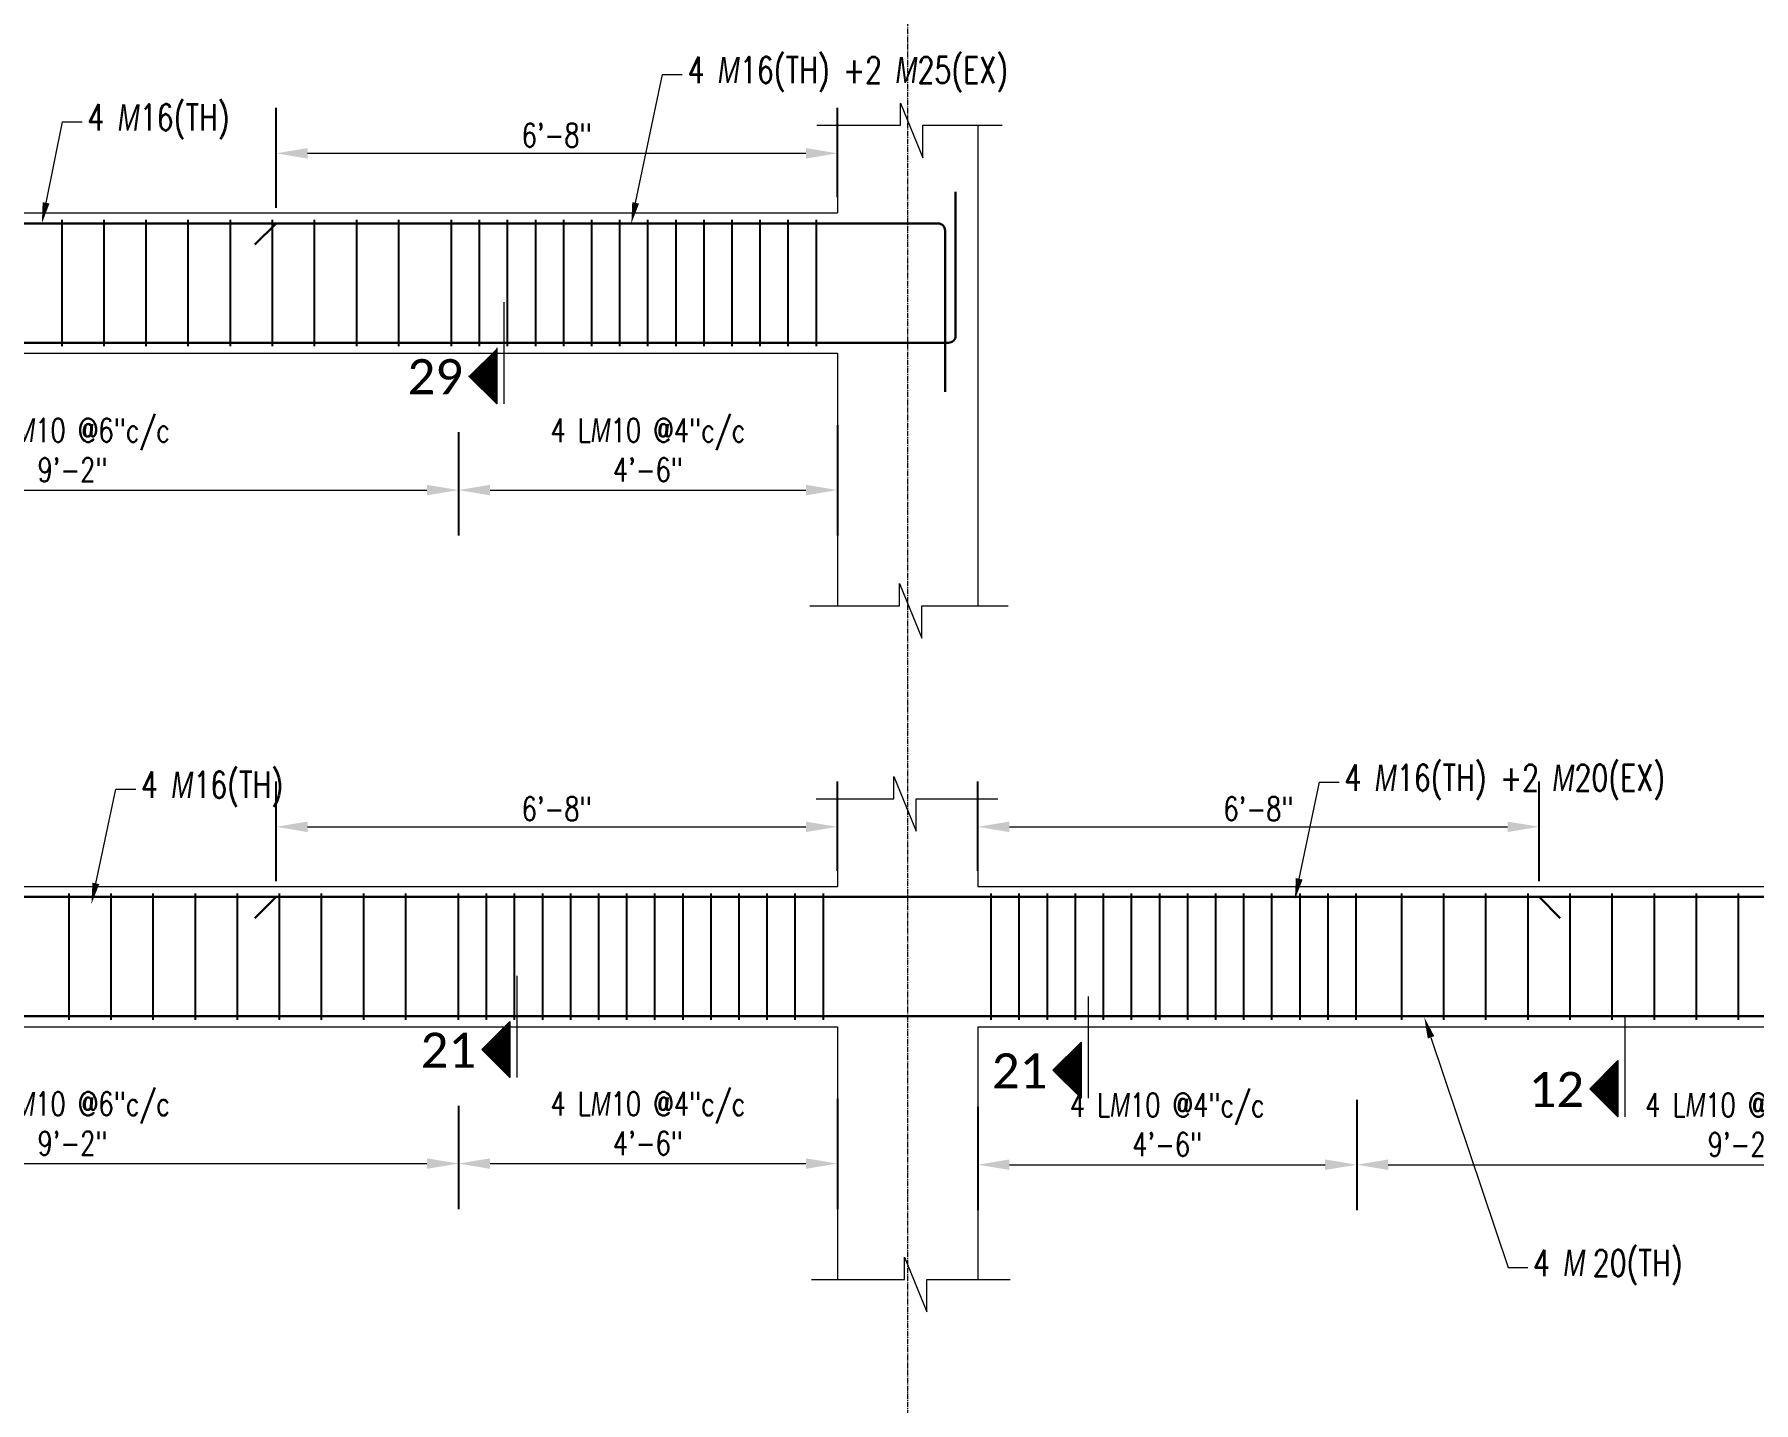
# Model space of a CAD drawing. Header units: inches. Extents: x 0 to 162649, y -36601 to -26324.
# Drawn here: x 157095.9 to 157340.9, y -35683.1 to -35488 of the extents above; entities that cross this region are included whole.
import ezdxf
from ezdxf import colors
from ezdxf.entities.mleader import LeaderData, LeaderLine
from ezdxf.math import Vec2, Vec3

# ---------------------------------------------------------------- set-up
doc = ezdxf.new("R2010")
doc.units = ezdxf.units.IN
doc.header["$MEASUREMENT"] = 0
doc.linetypes.add('CENTER2', pattern=[1.125, 0.75, -0.125, 0.125, -0.125])
for name, color, linetype, lineweight in [('Cen', 9, 'CENTER2', 5), ('Dim', 1, 'Continuous', 13), ('dimention', 1, 'Continuous', 13), ('hatch', 252, 'Continuous', 0), ('OL_AR_Text', 140, 'Continuous', 5), ('Rein', 3, 'Continuous', 30), ('Stirrups', 191, 'Continuous', 25), ('TEXT', 7, 'Continuous', 9)]:
    doc.layers.add(name, color=color, linetype=linetype, lineweight=lineweight)
doc.styles.add('1-8 Annotative Text', font='calibri.ttf', dxfattribs={"height": 0.125})
doc.styles.add('DIM', font='simplex.shx', dxfattribs={"width": 0.75})
doc.dimstyles.get("Standard").update_dxf_attribs({"dimscale": 36, "dimtxt": 0.09375, "dimasz": 0.125, "dimexe": 0.18, "dimexo": 0.0625, "dimgap": 0.015625, "dimtad": 1, "dimdec": 0, "dimzin": 0, "dimdsep": 46, "dimlunit": 4, "dimtxsty": 'DIM', "dimcen": 0.09, "dimadec": 0, "dimazin": 0, "dimtfac": 0.75, "dimtdec": 0, "dimtmove": 0, "dimatfit": 3, "dimfxl": 1, "dimtolj": 1, "dimtzin": 0, "dimlwd": 9, "dimarcsym": 0})

# ---------------------------------------------------------------- blocks, each defined once
blk = doc.blocks.new('*D54')
at = {"layer": 'Defpoints', "color": 0, "transparency": 16777216}
for p in [(157210.37, -35601), (157210.37, -35609.5), (157130.37, -35611)]:
    blk.add_point(p, dxfattribs=at)
at = {"layer": 'dimention', "color": 0, "lineweight": -2, "transparency": 16777216}
for p, q in [((157130.37, -35608.75), (157130.37, -35594.52)), ((157210.37, -35607.25), (157210.37, -35594.52))]:
    blk.add_line(p, q, dxfattribs=at)
at = {"layer": 'dimention', "color": 0, "lineweight": 9, "transparency": 16777216}
blk.add_line((157134.87, -35601), (157205.87, -35601), dxfattribs=at)
at = {"layer": 'dimention', "color": 0, "transparency": 16777216}
for points in [[(157134.87, -35600.25), (157134.87, -35601.75), (157130.37, -35601)], [(157205.87, -35600.25), (157205.87, -35601.75), (157210.37, -35601)]]:
    blk.add_solid(points, dxfattribs=at)
at = {"layer": 'dimention', "color": 0, "transparency": 16777216, "insert": (157170.37, -35598.43), "char_height": 3.375, "attachment_point": 5, "style": 'DIM'}
blk.add_mtext('\\A1;6\'-8"', dxfattribs=at)
blk = doc.blocks.new('*D55')
at = {"layer": 'Defpoints', "color": 0, "transparency": 16777216}
for p in [(157310.37, -35601), (157230.37, -35609.5), (157310.37, -35611)]:
    blk.add_point(p, dxfattribs=at)
at = {"layer": 'dimention', "color": 0, "lineweight": -2, "transparency": 16777216}
for p, q in [((157230.37, -35607.25), (157230.37, -35594.52)), ((157310.37, -35608.75), (157310.37, -35594.52))]:
    blk.add_line(p, q, dxfattribs=at)
at = {"layer": 'dimention', "color": 0, "lineweight": 9, "transparency": 16777216}
blk.add_line((157234.87, -35601), (157305.87, -35601), dxfattribs=at)
at = {"layer": 'dimention', "color": 0, "transparency": 16777216}
for points in [[(157234.87, -35600.25), (157234.87, -35601.75), (157230.37, -35601)], [(157305.87, -35600.25), (157305.87, -35601.75), (157310.37, -35601)]]:
    blk.add_solid(points, dxfattribs=at)
at = {"layer": 'dimention', "color": 0, "transparency": 16777216, "insert": (157270.37, -35598.43), "char_height": 3.375, "attachment_point": 5, "style": 'DIM'}
blk.add_mtext('\\A1;6\'-8"', dxfattribs=at)
blk = doc.blocks.new('*D42')
at = {"layer": 'Defpoints', "color": 0, "transparency": 16777216}
for p in [(157156.37, -35638.5), (157210.37, -35637.5), (157210.37, -35649)]:
    blk.add_point(p, dxfattribs=at)
at = {"layer": 'dimention', "color": 0, "lineweight": -2, "transparency": 16777216}
for p, q in [((157156.37, -35640.75), (157156.37, -35655.48)), ((157210.37, -35639.75), (157210.37, -35655.48))]:
    blk.add_line(p, q, dxfattribs=at)
at = {"layer": 'dimention', "color": 0, "lineweight": 9, "transparency": 16777216}
blk.add_line((157160.87, -35649), (157205.87, -35649), dxfattribs=at)
at = {"layer": 'dimention', "color": 0, "transparency": 16777216}
for points in [[(157160.87, -35648.25), (157160.87, -35649.75), (157156.37, -35649)], [(157205.87, -35648.25), (157205.87, -35649.75), (157210.37, -35649)]]:
    blk.add_solid(points, dxfattribs=at)
at = {"layer": 'dimention', "color": 0, "transparency": 16777216, "insert": (157183.37, -35643.29), "char_height": 3.375, "attachment_point": 5, "style": 'DIM'}
blk.add_mtext('\\A1;4 L{\\A0;\\Fgothici|c0;\\W0.75;M}10 @4"c/c\\P4\'-6"', dxfattribs=at)
blk = doc.blocks.new('*D43')
at = {"layer": 'Defpoints', "color": 0, "transparency": 16777216}
for p in [(157046.37, -35638.5), (157156.37, -35638.5), (157156.37, -35649)]:
    blk.add_point(p, dxfattribs=at)
at = {"layer": 'dimention', "color": 0, "lineweight": -2, "transparency": 16777216}
for p, q in [((157046.37, -35640.75), (157046.37, -35655.48)), ((157156.37, -35640.75), (157156.37, -35655.48))]:
    blk.add_line(p, q, dxfattribs=at)
at = {"layer": 'dimention', "color": 0, "lineweight": 9, "transparency": 16777216}
blk.add_line((157050.87, -35649), (157151.87, -35649), dxfattribs=at)
at = {"layer": 'dimention', "color": 0, "transparency": 16777216}
for points in [[(157050.87, -35648.25), (157050.87, -35649.75), (157046.37, -35649)], [(157151.87, -35648.25), (157151.87, -35649.75), (157156.37, -35649)]]:
    blk.add_solid(points, dxfattribs=at)
at = {"layer": 'dimention', "color": 0, "transparency": 16777216, "insert": (157101.37, -35643.29), "char_height": 3.375, "attachment_point": 5, "style": 'DIM'}
blk.add_mtext('\\A1;4 L{\\A0;\\Fgothici|c0;\\W0.75;M}10 @6"c/c\\P9\'-2"', dxfattribs=at)
blk = doc.blocks.new('*D44')
at = {"layer": 'Defpoints', "color": 0, "transparency": 16777216}
for p in [(157230.37, -35638.66), (157284.37, -35637.66), (157284.37, -35649.16)]:
    blk.add_point(p, dxfattribs=at)
at = {"layer": 'dimention', "color": 0, "lineweight": -2, "transparency": 16777216}
for p, q in [((157230.37, -35640.91), (157230.37, -35655.64)), ((157284.37, -35639.91), (157284.37, -35655.64))]:
    blk.add_line(p, q, dxfattribs=at)
at = {"layer": 'dimention', "color": 0, "lineweight": 9, "transparency": 16777216}
blk.add_line((157234.87, -35649.16), (157279.87, -35649.16), dxfattribs=at)
at = {"layer": 'dimention', "color": 0, "transparency": 16777216}
for points in [[(157234.87, -35648.41), (157234.87, -35649.91), (157230.37, -35649.16)], [(157279.87, -35648.41), (157279.87, -35649.91), (157284.37, -35649.16)]]:
    blk.add_solid(points, dxfattribs=at)
at = {"layer": 'dimention', "color": 0, "transparency": 16777216, "insert": (157257.37, -35643.46), "char_height": 3.375, "attachment_point": 5, "style": 'DIM'}
blk.add_mtext('\\A1;4 L{\\A0;\\Fgothici|c0;\\W0.75;M}10 @4"c/c\\P4\'-6"', dxfattribs=at)
blk = doc.blocks.new('*D46')
at = {"layer": 'Defpoints', "color": 0, "transparency": 16777216}
for p in [(157284.37, -35638.66), (157394.37, -35638.66), (157394.37, -35649.16)]:
    blk.add_point(p, dxfattribs=at)
at = {"layer": 'dimention', "color": 0, "lineweight": -2, "transparency": 16777216}
for p, q in [((157284.37, -35640.91), (157284.37, -35655.64)), ((157394.37, -35640.91), (157394.37, -35655.64))]:
    blk.add_line(p, q, dxfattribs=at)
at = {"layer": 'dimention', "color": 0, "lineweight": 9, "transparency": 16777216}
blk.add_line((157288.87, -35649.16), (157389.87, -35649.16), dxfattribs=at)
at = {"layer": 'dimention', "color": 0, "transparency": 16777216}
for points in [[(157288.87, -35648.41), (157288.87, -35649.91), (157284.37, -35649.16)], [(157389.87, -35648.41), (157389.87, -35649.91), (157394.37, -35649.16)]]:
    blk.add_solid(points, dxfattribs=at)
at = {"layer": 'dimention', "color": 0, "transparency": 16777216, "insert": (157339.37, -35643.46), "char_height": 3.375, "attachment_point": 5, "style": 'DIM'}
blk.add_mtext('\\A1;4 L{\\A0;\\Fgothici|c0;\\W0.75;M}10 @6"c/c\\P9\'-2"', dxfattribs=at)
blk = doc.blocks.new('*D62')
at = {"layer": 'Defpoints', "color": 0, "transparency": 16777216}
for p in [(157210.37, -35505), (157210.37, -35513.5), (157130.37, -35515)]:
    blk.add_point(p, dxfattribs=at)
at = {"layer": 'dimention', "color": 0, "lineweight": -2, "transparency": 16777216}
for p, q in [((157130.37, -35512.75), (157130.37, -35498.52)), ((157210.37, -35511.25), (157210.37, -35498.52))]:
    blk.add_line(p, q, dxfattribs=at)
at = {"layer": 'dimention', "color": 0, "lineweight": 9, "transparency": 16777216}
blk.add_line((157134.87, -35505), (157205.87, -35505), dxfattribs=at)
at = {"layer": 'dimention', "color": 0, "transparency": 16777216}
for points in [[(157134.87, -35504.25), (157134.87, -35505.75), (157130.37, -35505)], [(157205.87, -35504.25), (157205.87, -35505.75), (157210.37, -35505)]]:
    blk.add_solid(points, dxfattribs=at)
at = {"layer": 'dimention', "color": 0, "transparency": 16777216, "insert": (157170.37, -35502.43), "char_height": 3.375, "attachment_point": 5, "style": 'DIM'}
blk.add_mtext('\\A1;6\'-8"', dxfattribs=at)
blk = doc.blocks.new('*D68')
at = {"layer": 'Defpoints', "color": 0, "transparency": 16777216}
for p in [(157156.37, -35542.5), (157210.37, -35541.5), (157210.37, -35553)]:
    blk.add_point(p, dxfattribs=at)
at = {"layer": 'dimention', "color": 0, "lineweight": -2, "transparency": 16777216}
for p, q in [((157156.37, -35544.75), (157156.37, -35559.48)), ((157210.37, -35543.75), (157210.37, -35559.48))]:
    blk.add_line(p, q, dxfattribs=at)
at = {"layer": 'dimention', "color": 0, "lineweight": 9, "transparency": 16777216}
blk.add_line((157160.87, -35553), (157205.87, -35553), dxfattribs=at)
at = {"layer": 'dimention', "color": 0, "transparency": 16777216}
for points in [[(157160.87, -35552.25), (157160.87, -35553.75), (157156.37, -35553)], [(157205.87, -35552.25), (157205.87, -35553.75), (157210.37, -35553)]]:
    blk.add_solid(points, dxfattribs=at)
at = {"layer": 'dimention', "color": 0, "transparency": 16777216, "insert": (157183.37, -35547.29), "char_height": 3.375, "attachment_point": 5, "style": 'DIM'}
blk.add_mtext('\\A1;4 L{\\A0;\\Fgothici|c0;\\W0.75;M}10 @4"c/c\\P4\'-6"', dxfattribs=at)
blk = doc.blocks.new('*D69')
at = {"layer": 'Defpoints', "color": 0, "transparency": 16777216}
for p in [(157046.37, -35542.5), (157156.37, -35542.5), (157156.37, -35553)]:
    blk.add_point(p, dxfattribs=at)
at = {"layer": 'dimention', "color": 0, "lineweight": -2, "transparency": 16777216}
for p, q in [((157046.37, -35544.75), (157046.37, -35559.48)), ((157156.37, -35544.75), (157156.37, -35559.48))]:
    blk.add_line(p, q, dxfattribs=at)
at = {"layer": 'dimention', "color": 0, "lineweight": 9, "transparency": 16777216}
blk.add_line((157050.87, -35553), (157151.87, -35553), dxfattribs=at)
at = {"layer": 'dimention', "color": 0, "transparency": 16777216}
for points in [[(157050.87, -35552.25), (157050.87, -35553.75), (157046.37, -35553)], [(157151.87, -35552.25), (157151.87, -35553.75), (157156.37, -35553)]]:
    blk.add_solid(points, dxfattribs=at)
at = {"layer": 'dimention', "color": 0, "transparency": 16777216, "insert": (157101.37, -35547.29), "char_height": 3.375, "attachment_point": 5, "style": 'DIM'}
blk.add_mtext('\\A1;4 L{\\A0;\\Fgothici|c0;\\W0.75;M}10 @6"c/c\\P9\'-2"', dxfattribs=at)

msp = doc.modelspace()

# ---------------------------------------------------------------- hatches: boundary and pattern name
at = {"layer": 'Dim'}
h = msp.add_hatch(dxfattribs=at)
h.set_pattern_fill('ANSI31', color=256)
h.set_pattern_definition([(45, (202.11902, 365.83472), (-0.08838834765, 0.08838834765), [])])
h.paths.add_polyline_path([(157161.81, -35536.73), (157161.81, -35532.73), (157157.81, -35536.73), (157161.81, -35540.73)])
h = msp.add_hatch(dxfattribs=at)
h.set_pattern_fill('ANSI31', color=256)
h.set_pattern_definition([(45, (203.99171, 269.83472), (-0.08838834765, 0.08838834765), [])])
h.paths.add_polyline_path([(157163.68, -35632.73), (157163.68, -35628.73), (157159.68, -35632.73), (157163.68, -35636.73)])
h = msp.add_hatch(dxfattribs=at)
h.set_pattern_fill('ANSI31', color=256)
h.set_pattern_definition([(45, (285.38756, 266.88963), (-0.08838834765, 0.08838834765), [])])
h.paths.add_polyline_path([(157245.08, -35635.68), (157245.08, -35631.68), (157241.08, -35635.68), (157245.08, -35639.68)])
h = msp.add_hatch(dxfattribs=at)
h.set_pattern_fill('ANSI31', color=256)
h.set_pattern_definition([(45, (361.87911, 264.2359), (-0.08838834765, 0.08838834765), [])])
h.paths.add_polyline_path([(157321.57, -35638.33), (157321.57, -35634.33), (157317.57, -35638.33), (157321.57, -35642.33)])

# ---------------------------------------------------------------- linework, layer by layer
at = {"layer": 'Cen'}
msp.add_line((157220.37, -35099.09), (157220.37, -35925), dxfattribs=at)
at = {"layer": 'Dim'}
for p, q in [((157162.81, -35526.23), (157162.81, -35540.73)), ((157161.81, -35532.73), (157161.81, -35540.73)), ((157157.81, -35536.73), (157161.81, -35540.73)), ((157161.81, -35540.73), (157161.81, -35536.73)), ((157164.68, -35622.23), (157164.68, -35636.73)), ((157246.08, -35625.18), (157246.08, -35639.68)), ((157159.68, -35632.73), (157163.68, -35628.73)), ((157163.68, -35628.73), (157163.68, -35636.73)), ((157322.57, -35627.83), (157322.57, -35642.33)), ((157241.08, -35635.68), (157245.08, -35631.68)), ((157245.08, -35631.68), (157245.08, -35639.68)), ((157159.68, -35632.73), (157163.68, -35636.73)), ((157163.68, -35636.73), (157163.68, -35632.73)), ((157317.57, -35638.33), (157321.57, -35634.33)), ((157321.57, -35634.33), (157321.57, -35642.33)), ((157241.08, -35635.68), (157245.08, -35639.68)), ((157245.08, -35639.68), (157245.08, -35635.68)), ((157317.57, -35638.33), (157321.57, -35642.33)), ((157321.57, -35642.33), (157321.57, -35638.33))]:
    msp.add_line(p, q, dxfattribs=at)
at = {"layer": 'hatch'}
for p, q in [((157219.38, -35501), (157219.38, -35497.83)), ((157219.38, -35497.83), (157222.56, -35505.63)), ((157207.45, -35501), (157219.38, -35501)), ((157210.37, -35501), (157210.37, -35513.5)), ((157222.56, -35505.63), (157222.56, -35501)), ((157222.56, -35501), (157233.86, -35501)), ((157230.37, -35501), (157230.37, -35569.5)), ((156992.37, -35513.5), (157210.37, -35513.5)), ((156992.37, -35533.5), (157210.37, -35533.5)), ((157210.37, -35533.5), (157210.37, -35569.5)), ((157219.2, -35569.5), (157219.2, -35566.33)), ((157219.2, -35566.33), (157222.38, -35574.13)), ((157206.42, -35569.5), (157219.2, -35569.5)), ((157222.38, -35574.13), (157222.38, -35569.5)), ((157222.38, -35569.5), (157234.68, -35569.5)), ((157218.39, -35597), (157218.39, -35593.83)), ((157218.39, -35593.83), (157221.57, -35601.63)), ((157207.36, -35597), (157218.39, -35597)), ((157210.37, -35597), (157210.37, -35609.5)), ((157221.57, -35601.63), (157221.57, -35597)), ((157221.57, -35597), (157233.25, -35597)), ((157230.37, -35597), (157230.37, -35609.5)), ((156992.37, -35609.5), (157210.37, -35609.5)), ((157230.37, -35609.5), (157448.29, -35609.5)), ((156992.37, -35629.5), (157210.37, -35629.5)), ((157210.37, -35629.5), (157210.37, -35665.5)), ((157230.37, -35629.5), (157230.37, -35665.5)), ((157230.37, -35629.5), (157448.29, -35629.5)), ((157219.91, -35665.5), (157219.91, -35662.33)), ((157219.91, -35662.33), (157223.09, -35670.13)), ((157206.68, -35665.5), (157219.91, -35665.5)), ((157223.09, -35670.13), (157223.09, -35665.5)), ((157223.09, -35665.5), (157234.98, -35665.5))]:
    msp.add_line(p, q, dxfattribs=at)
at = {"layer": 'Rein'}
for p, q in [((157127.37, -35518), (157130.37, -35515)), ((157127.37, -35614), (157130.37, -35611)), ((157313.37, -35614), (157310.37, -35611))]:
    msp.add_line(p, q, dxfattribs=at)
for points in [[(156894.55, -35516), (156894.55, -35531, 0.414214), (156895.55, -35532), (157226.21, -35532, 0.414214), (157227.21, -35531), (157227.21, -35510.5)], [(157225.71, -35539), (157225.71, -35516, 0.414214), (157224.71, -35515), (156894.55, -35515, 0.414214), (156893.55, -35516), (156893.55, -35532.5)], [(157852.21, -35628.5), (157852.21, -35612, 0.414214), (157851.21, -35611), (156895.55, -35611, 0.414214), (156894.55, -35612), (156894.55, -35628.5)], [(156895.55, -35612), (156895.55, -35627, 0.414214), (156896.55, -35628), (157230.21, -35628)]]:
    msp.add_lwpolyline(points, format="xyb", dxfattribs=at)
msp.add_lwpolyline([(157503.37, -35628), (157230.21, -35628)], dxfattribs=at)
at = {"layer": 'Stirrups'}
for p, q in [((157099.87, -35532.5), (157099.87, -35514.5)), ((157105.87, -35532.5), (157105.87, -35514.5)), ((157111.87, -35532.5), (157111.87, -35514.5)), ((157117.87, -35532.5), (157117.87, -35514.5)), ((157123.87, -35532.5), (157123.87, -35514.5)), ((157129.87, -35532.5), (157129.87, -35514.5)), ((157135.87, -35532.5), (157135.87, -35514.5)), ((157141.87, -35532.5), (157141.87, -35514.5)), ((157147.87, -35532.5), (157147.87, -35514.5)), ((157155.37, -35532.5), (157155.37, -35514.5)), ((157159.37, -35532.5), (157159.37, -35514.5)), ((157163.37, -35532.5), (157163.37, -35514.5)), ((157167.37, -35532.5), (157167.37, -35514.5)), ((157171.37, -35532.5), (157171.37, -35514.5)), ((157175.37, -35532.5), (157175.37, -35514.5)), ((157179.37, -35532.5), (157179.37, -35514.5)), ((157183.37, -35532.5), (157183.37, -35514.5)), ((157187.37, -35532.5), (157187.37, -35514.5)), ((157191.37, -35532.5), (157191.37, -35514.5)), ((157195.37, -35532.5), (157195.37, -35514.5)), ((157199.37, -35532.5), (157199.37, -35514.5)), ((157203.37, -35532.5), (157203.37, -35514.5)), ((157207.37, -35532.5), (157207.37, -35514.5)), ((157100.87, -35628.5), (157100.87, -35610.5)), ((157106.87, -35628.5), (157106.87, -35610.5)), ((157112.87, -35628.5), (157112.87, -35610.5)), ((157118.87, -35628.5), (157118.87, -35610.5)), ((157124.87, -35628.5), (157124.87, -35610.5)), ((157130.87, -35628.5), (157130.87, -35610.5)), ((157136.87, -35628.5), (157136.87, -35610.5)), ((157142.87, -35628.5), (157142.87, -35610.5)), ((157148.87, -35628.5), (157148.87, -35610.5)), ((157156.37, -35628.5), (157156.37, -35610.5)), ((157160.37, -35628.5), (157160.37, -35610.5)), ((157164.37, -35628.5), (157164.37, -35610.5)), ((157168.37, -35628.5), (157168.37, -35610.5)), ((157172.37, -35628.5), (157172.37, -35610.5)), ((157176.37, -35628.5), (157176.37, -35610.5)), ((157180.37, -35628.5), (157180.37, -35610.5)), ((157184.37, -35628.5), (157184.37, -35610.5)), ((157188.37, -35628.5), (157188.37, -35610.5)), ((157192.37, -35628.5), (157192.37, -35610.5)), ((157196.37, -35628.5), (157196.37, -35610.5)), ((157200.37, -35628.5), (157200.37, -35610.5)), ((157204.37, -35628.5), (157204.37, -35610.5)), ((157208.37, -35628.5), (157208.37, -35610.5)), ((157232.29, -35628.5), (157232.29, -35610.5)), ((157236.29, -35628.5), (157236.29, -35610.5)), ((157240.29, -35628.5), (157240.29, -35610.5)), ((157244.29, -35628.5), (157244.29, -35610.5)), ((157248.29, -35628.5), (157248.29, -35610.5)), ((157252.29, -35628.5), (157252.29, -35610.5)), ((157256.29, -35628.5), (157256.29, -35610.5)), ((157260.29, -35628.5), (157260.29, -35610.5)), ((157264.29, -35628.5), (157264.29, -35610.5)), ((157268.29, -35628.5), (157268.29, -35610.5)), ((157272.29, -35628.5), (157272.29, -35610.5)), ((157276.29, -35628.5), (157276.29, -35610.5)), ((157280.29, -35628.5), (157280.29, -35610.5)), ((157284.29, -35628.5), (157284.29, -35610.5)), ((157290.79, -35628.5), (157290.79, -35610.5)), ((157296.79, -35628.5), (157296.79, -35610.5)), ((157302.79, -35628.5), (157302.79, -35610.5)), ((157308.79, -35628.5), (157308.79, -35610.5)), ((157314.79, -35628.5), (157314.79, -35610.5)), ((157320.79, -35628.5), (157320.79, -35610.5)), ((157326.79, -35628.5), (157326.79, -35610.5)), ((157332.79, -35628.5), (157332.79, -35610.5)), ((157338.79, -35628.5), (157338.79, -35610.5))]:
    msp.add_line(p, q, dxfattribs=at)

# ---------------------------------------------------------------- texts
at = {"layer": 'OL_AR_Text', "char_height": 5, "width": 3.8192065e-317, "attachment_point": 1, "style": '1-8 Annotative Text'}
for s, insert in [('29', (157149.11, -35534.34)), ('21', (157150.98, -35630.34)), ('21', (157232.38, -35633.29)), ('12', (157308.87, -35635.94))]:
    msp.add_mtext(s, dxfattribs=dict(at, insert=insert))

# ---------------------------------------------------------------- dimensions: what is measured, and where the dimension line sits
at = {"layer": 'dimention'}
for base, p1, p2, picture, middle in [((157210.37, -35505), (157130.37, -35515), (157210.37, -35513.5), '*D62', (157170.37, -35502.43)), ((157210.37, -35601), (157130.37, -35611), (157210.37, -35609.5), '*D54', (157170.37, -35598.43)), ((157310.37, -35601), (157230.37, -35609.5), (157310.37, -35611), '*D55', (157270.37, -35598.43))]:
    dim = msp.add_linear_dim(base=base, p1=p1, p2=p2, dimstyle='Standard', dxfattribs=at)
    dim.commit()
    dim.dimension.update_dxf_attribs({"geometry": picture, "text_midpoint": middle})
for base, p1, p2, text, picture, middle in [((157156.37, -35553), (157046.37, -35542.5), (157156.37, -35542.5), '4 L{\\A0;\\Fgothici|c0;\\W0.75;M}10 @6"c/c\\P<>', '*D69', (157101.37, -35547.29)), ((157210.37, -35553), (157156.37, -35542.5), (157210.37, -35541.5), '4 L{\\A0;\\Fgothici|c0;\\W0.75;M}10 @4"c/c\\P<>', '*D68', (157183.37, -35547.29)), ((157156.37, -35649), (157046.37, -35638.5), (157156.37, -35638.5), '4 L{\\A0;\\Fgothici|c0;\\W0.75;M}10 @6"c/c\\P<>', '*D43', (157101.37, -35643.29)), ((157210.37, -35649), (157156.37, -35638.5), (157210.37, -35637.5), '4 L{\\A0;\\Fgothici|c0;\\W0.75;M}10 @4"c/c\\P<>', '*D42', (157183.37, -35643.29)), ((157284.37, -35649.16), (157230.37, -35638.66), (157284.37, -35637.66), '4 L{\\A0;\\Fgothici|c0;\\W0.75;M}10 @4"c/c\\P<>', '*D44', (157257.37, -35643.46)), ((157394.37, -35649.16), (157284.37, -35638.66), (157394.37, -35638.66), '4 L{\\A0;\\Fgothici|c0;\\W0.75;M}10 @6"c/c\\P<>', '*D46', (157339.37, -35643.46))]:
    dim = msp.add_linear_dim(base=base, p1=p1, p2=p2, text=text, dimstyle='Standard', dxfattribs=at)
    dim.commit()
    dim.dimension.update_dxf_attribs({"geometry": picture, "text_midpoint": middle})

# ---------------------------------------------------------------- leaders
at = {"layer": 'TEXT'}
ml = msp.add_multileader_mtext('Standard', dxfattribs=at)
ml.set_content('4 {\\Fgothici|c0;M}16(TH) +2 {\\Fgothici|c0;M}25(EX)  ', color=256, style='DIM')
ml.set_leader_properties(color=1, linetype='ByLayer', lineweight=9)
ml.build(insert=Vec2(0, 0))
ml.multileader.update_dxf_attribs({"text_right_attachment_type": 2, "dogleg_length": 0.25, "arrow_head_size": 3, "scale": 32})
ctx = ml.context
ctx.base_point, ctx.scale, ctx.char_height, ctx.arrow_head_size, ctx.landing_gap_size, ctx.plane_origin = Vec3(157188.25, -35493.75), 32, 3.75, 3, 0.75, Vec3(157208.57, -35513.05)
ctx.right_attachment = 2
notes = []
notes.append((ctx, [(0, (1, 1, 0), (157185.44, -35493.75), (1, 0), 2.81, [(0, [(157181, -35515)], 0, [])])]))
ctx.mtext.insert, ctx.mtext.flow_direction = Vec3(157189, -35491.25), 5
ml = msp.add_multileader_mtext('Standard', dxfattribs=at)
ml.set_content('4 {\\Fgothici|c0;M}16(TH)  ', color=256, style='DIM')
ml.set_leader_properties(color=1, linetype='ByLayer', lineweight=9)
ml.build(insert=Vec2(0, 0))
ml.multileader.update_dxf_attribs({"text_right_attachment_type": 2, "dogleg_length": 0.25, "arrow_head_size": 3, "scale": 32})
ctx = ml.context
ctx.base_point, ctx.scale, ctx.char_height, ctx.arrow_head_size, ctx.landing_gap_size, ctx.plane_origin = Vec3(157102.74, -35500.5), 32, 3.75, 3, 0.75, Vec3(157123.06, -35519.8)
ctx.right_attachment = 2
notes.append((ctx, [(0, (1, 1, 0), (157099.93, -35500.5), (1, 0), 2.81, [(0, [(157097, -35515)], 0, [])])]))
ctx.mtext.insert, ctx.mtext.flow_direction = Vec3(157103.49, -35498), 5
ml = msp.add_multileader_mtext('Standard', dxfattribs=at)
ml.set_content('4 {\\Fgothici|c0;M}16(TH)', color=256, style='DIM')
ml.set_leader_properties(color=1, linetype='ByLayer', lineweight=9)
ml.build(insert=Vec2(0, 0))
ml.multileader.update_dxf_attribs({"text_right_attachment_type": 2, "dogleg_length": 0.25, "arrow_head_size": 3, "scale": 32})
ctx = ml.context
ctx.base_point, ctx.scale, ctx.char_height, ctx.arrow_head_size, ctx.landing_gap_size, ctx.plane_origin = Vec3(157110.37, -35595.63), 32, 3.75, 3, 0.75, Vec3(157130.7, -35614.93)
ctx.right_attachment = 2
notes.append((ctx, [(0, (1, 1, 0), (157107.56, -35595.63), (1, 0), 2.81, [(0, [(157104.06, -35612)], 0, [])])]))
ctx.mtext.insert, ctx.mtext.flow_direction = Vec3(157111.12, -35593.13), 5
ml = msp.add_multileader_mtext('Standard', dxfattribs=at)
ml.set_content('4 {\\Fgothici|c0;M}16(TH) +2 {\\Fgothici|c0;M}20(EX)', color=256, style='DIM')
ml.set_leader_properties(color=1, linetype='ByLayer', lineweight=9)
ml.build(insert=Vec2(0, 0))
ml.multileader.update_dxf_attribs({"text_right_attachment_type": 2, "dogleg_length": 0.25, "arrow_head_size": 3, "scale": 32})
ctx = ml.context
ctx.base_point, ctx.scale, ctx.char_height, ctx.arrow_head_size, ctx.landing_gap_size, ctx.plane_origin = Vec3(157281.87, -35594.63), 32, 3.75, 3, 0.75, Vec3(157302.2, -35613.93)
ctx.right_attachment = 2
notes.append((ctx, [(0, (1, 1, 0), (157279.06, -35594.63), (1, 0), 2.81, [(0, [(157275.56, -35611.35)], 0, [])])]))
ctx.mtext.insert, ctx.mtext.flow_direction = Vec3(157282.62, -35592.13), 5
ml = msp.add_multileader_mtext('Standard', dxfattribs=at)
ml.set_content('4 {\\Fgothici|c0;M }20(TH)   ', color=256, style='DIM')
ml.set_leader_properties(color=1, linetype='ByLayer', lineweight=9)
ml.build(insert=Vec2(0, 0))
ml.multileader.update_dxf_attribs({"text_right_attachment_type": 2, "dogleg_length": 0.25, "arrow_head_size": 3, "scale": 32})
ctx = ml.context
ctx.base_point, ctx.scale, ctx.char_height, ctx.arrow_head_size, ctx.landing_gap_size, ctx.plane_origin = Vec3(157308.74, -35663.79), 32, 3.75, 3, 0.75, Vec3(157329.06, -35683.09)
ctx.right_attachment = 2
notes.append((ctx, [(0, (1, 1, 0), (157305.93, -35663.79), (1, 0), 2.81, [(0, [(157294, -35628.16)], 0, [])])]))
ctx.mtext.insert, ctx.mtext.flow_direction = Vec3(157309.49, -35661.29), 5
for ctx, leaders in notes:
    for number, flags, end, landing, length, lines in leaders:
        leader = LeaderData()
        leader.index, (leader.has_last_leader_line, leader.has_dogleg_vector, leader.attachment_direction) = number, flags
        leader.last_leader_point, leader.dogleg_vector, leader.dogleg_length = Vec3(end), Vec3(landing), length
        for number, points, colour, breaks in lines:
            line = LeaderLine()
            line.index, line.vertices, line.color, line.breaks = number, Vec3.list(points), colors.encode_raw_color(colour), breaks
            leader.lines.append(line)
        ctx.leaders.append(leader)

doc.saveas('drawing.dxf')
